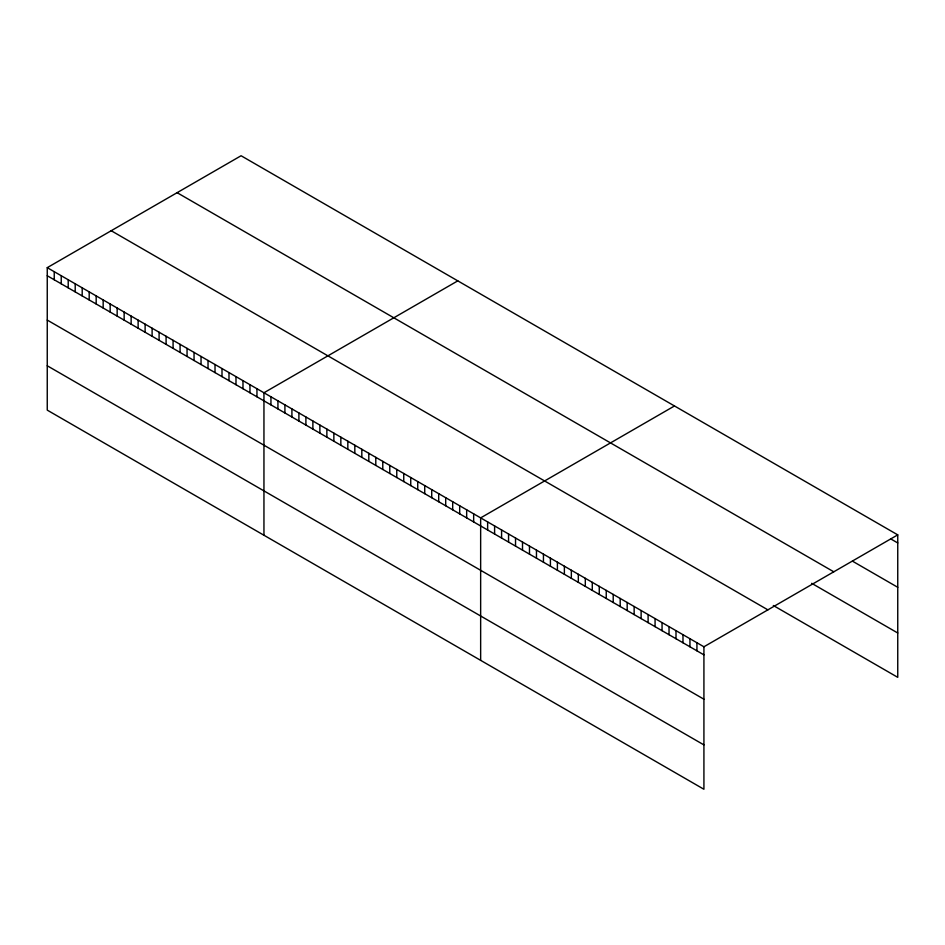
<?xml version="1.0" encoding="UTF-8"?>
<svg xmlns="http://www.w3.org/2000/svg" width="945" height="945" viewBox="0 0 945 945"><rect width="100%" height="100%" fill="white"/><g stroke="black" fill="none" stroke-linecap="round" stroke-linejoin="round"><path stroke-width="1.42" d="M47.25 267.659L703.919 646.782L703.919 789.252L47.25 410.13L47.25 267.659L241.081 155.748L897.75 534.87L897.75 677.341L773.329 605.509M457.782 280.866L263.95 392.766L263.95 535.236M674.482 405.972L480.651 517.884L480.651 660.342M703.919 646.782L897.75 534.87M890.769 538.922L897.75 542.95M852.402 561.117L897.75 587.306M177.117 192.685L833.785 571.808M811.696 583.313L897.75 632.996M111.215 230.734L767.883 609.856M47.25 275.739L703.919 654.861M47.25 320.083L703.919 699.205M47.25 365.774L703.919 744.896M696.938 642.754L696.938 650.833M689.956 638.726L689.956 646.805M682.987 634.697L682.987 642.777M676.006 630.669L676.006 638.749M669.036 626.641L669.036 634.721M662.055 622.613L662.055 630.693M655.074 618.585L655.074 626.665M648.105 614.557L648.105 622.637M641.123 610.529L641.123 618.609M634.142 606.501L634.142 614.581M627.173 602.473L627.173 610.553M620.192 598.445L620.192 606.525M613.21 594.417L613.21 602.497M606.241 590.389L606.241 598.468M599.26 586.361L599.26 594.44M592.279 582.333L592.279 590.412M585.309 578.305L585.309 586.384M578.328 574.276L578.328 582.356M571.347 570.248L571.347 578.328M564.378 566.22L564.378 574.3M557.396 562.192L557.396 570.272M550.415 558.164L550.415 566.244M543.446 554.136L543.446 562.216M536.465 550.108L536.465 558.188M529.483 546.08L529.483 554.16M522.514 542.052L522.514 550.132M515.533 538.024L515.533 546.104M508.564 533.996L508.564 542.076M501.582 529.968L501.582 538.048M494.601 525.94L494.601 534.019M487.632 521.912L487.632 529.991M473.658 513.844L473.658 521.923M466.665 509.816L466.665 517.884M459.683 505.776L459.683 513.856M452.69 501.736L452.69 509.816M445.697 497.708L445.697 505.776M438.704 493.668L438.704 501.748M431.723 489.628L431.723 497.708M424.73 485.6L424.73 493.668M417.737 481.56L417.737 489.64M410.744 477.52L410.744 485.6M403.751 473.492L403.751 481.572M396.77 469.452L396.77 477.532M389.777 465.412L389.777 473.492M382.784 461.384L382.784 469.464M375.791 457.345L375.791 465.424M368.81 453.305L368.81 461.384M361.817 449.277L361.817 457.356M354.824 445.237L354.824 453.316M347.831 441.197L347.831 449.277M340.838 437.169L340.838 445.249M333.857 433.129L333.857 441.209M326.864 429.089L326.864 437.169M319.871 425.061L319.871 433.141M312.878 421.021L312.878 429.101M305.896 416.981L305.896 425.061M298.903 412.953L298.903 421.033M291.91 408.913L291.91 416.993M284.917 404.873L284.917 412.953M277.936 400.845L277.936 408.925M270.943 396.805L270.943 404.885M256.957 388.738L256.957 396.817M249.964 384.698L249.964 392.777M242.983 380.67L242.983 388.738M235.99 376.63L235.99 384.709M228.997 372.59L228.997 380.67M222.004 368.562L222.004 376.63M215.023 364.522L215.023 372.602M208.03 360.482L208.03 368.562M201.037 356.454L201.037 364.522M194.044 352.414L194.044 360.494M187.051 348.374L187.051 356.454M180.07 344.346L180.07 352.414M173.077 340.306L173.077 348.386M166.084 336.266L166.084 344.346M159.091 332.238L159.091 340.318M152.11 328.198L152.11 336.278M145.117 324.159L145.117 332.238M138.124 320.131L138.124 328.21M131.131 316.091L131.131 324.17M124.149 312.051L124.149 320.131M117.156 308.023L117.156 316.103M110.163 303.983L110.163 312.063M103.17 299.943L103.17 308.023M96.177 295.915L96.177 303.995M89.196 291.875L89.196 299.955M82.203 287.835L82.203 295.915M75.21 283.807L75.21 291.887M68.217 279.767L68.217 287.847M61.236 275.727L61.236 283.807M54.243 271.699L54.243 279.779"/></g></svg>
